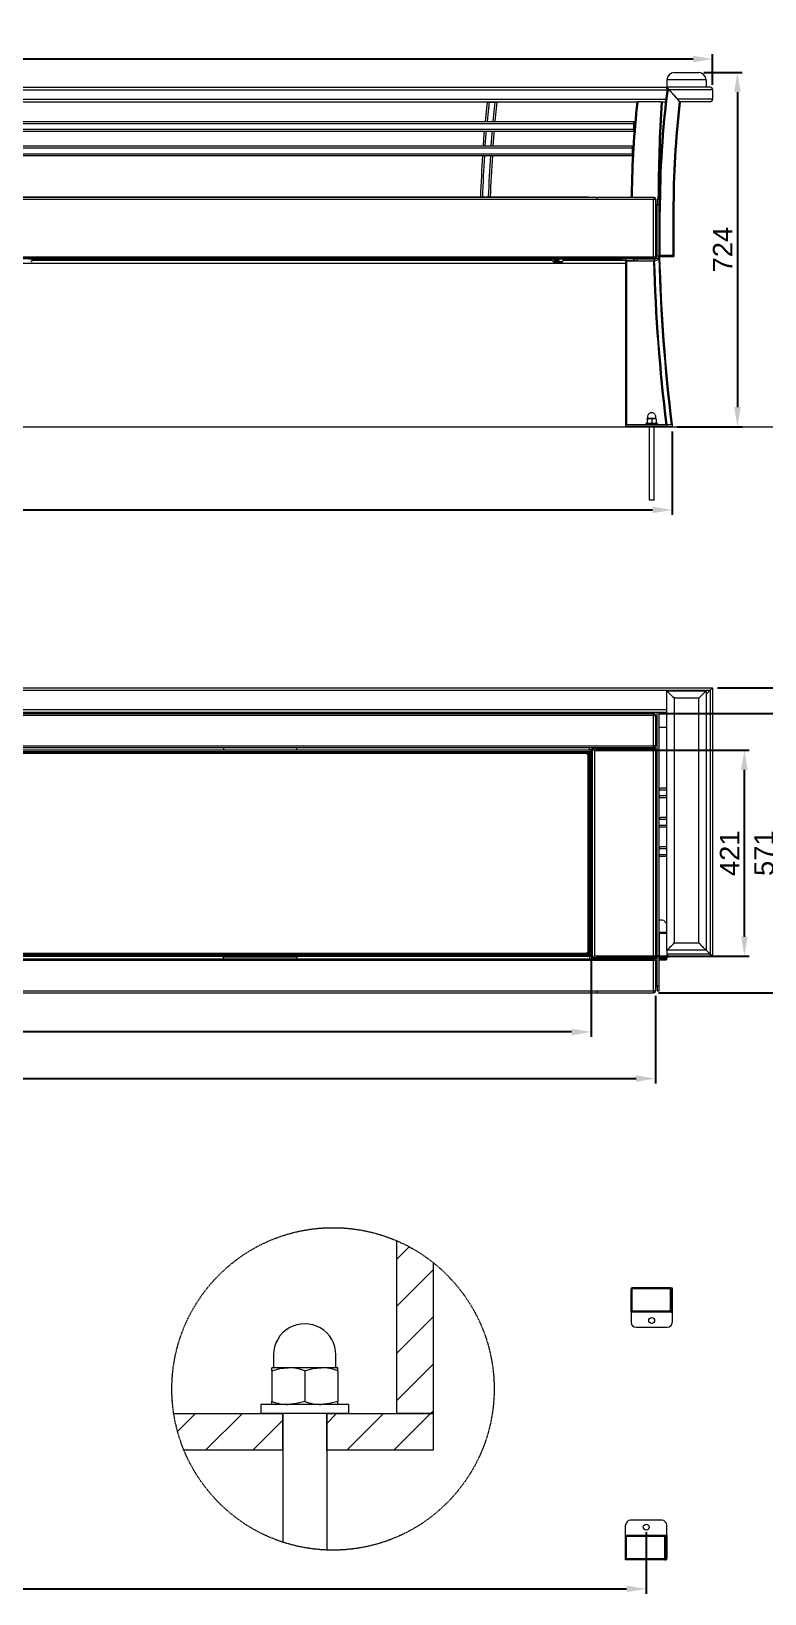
# Model space of a CAD drawing. Header units: millimetres. Extents: x 117 to 4973, y 109 to 3302.
# Drawn here: x 1822 to 3323, y 109 to 3302 of the extents above; entities that cross this region are included whole.
import ezdxf

# ---------------------------------------------------------------- set-up
doc = ezdxf.new("R2010")
doc.units = ezdxf.units.MM
doc.linetypes.add('HIDDEN', pattern=[1.905, 1.27, -0.635])
for name, color, linetype, lineweight in [('ZANO_R', 7, 'Continuous', 0), ('ZANO_R_przerywana', 7, 'HIDDEN', 0), ('ZANO_W', 1, 'Continuous', 0)]:
    doc.layers.add(name, color=color, linetype=linetype, lineweight=lineweight)
doc.styles.get("Standard").update_dxf_attribs({"font": 'ARIALUNI.TTF'})
doc.dimstyles.new('pl i ang', dxfattribs={"dimtxt": 50, "dimasz": 50, "dimexe": 1.25, "dimexo": 0.625, "dimgap": 10, "dimtad": 1, "dimtoh": 1, "dimtxsty": 'Standard', "dimcen": 2.5, "dimclrd": 1, "dimclre": 1, "dimclrt": 1, "dimadec": 0, "dimazin": 0, "dimtfac": 1, "dimtmove": 0, "dimatfit": 3, "dimfxl": 1, "dimarcsym": 1})
pattern_1 = [(45, (-137.83, -413.465), (-67.352, 67.352), []), (45, (-115.38, -413.465), (-67.352, 67.352), []), (45, (-92.93, -413.465), (-67.352, 67.352), []), (45, (-70.48, -413.465), (-67.352, 67.352), [])]
pattern_2 = [(135, (-137.834, -413.465), (-11.22532, -11.22532), [])]

# ---------------------------------------------------------------- blocks, each defined once
blk = doc.blocks.new('*D366')
at = {"layer": 'ZANO_W', "color": 1, "lineweight": -2}
for p, q in [((3197.8, 3218), (3276.8, 3218)), ((3266.8, 3178), (3266.8, 2534.2)), ((3143.4, 2494.2), (3276.8, 2494.2))]:
    blk.add_line(p, q, dxfattribs=at)
at = {"layer": 'ZANO_W', "color": 1}
for points in [[(3273.5, 3178), (3260.1, 3178), (3266.8, 3218)], [(3260.1, 2534.2), (3273.5, 2534.2), (3266.8, 2494.2)]]:
    blk.add_solid(points, dxfattribs=at)
at = {"layer": 'ZANO_W', "color": 1, "insert": (3236.7, 2856.1), "char_height": 40, "attachment_point": 5, "rotation": 90}
blk.add_mtext('724', dxfattribs=at)
blk = doc.blocks.new('*D367')
at = {"layer": 'ZANO_W', "color": 1, "lineweight": -2}
for p, q in [((216, 3193), (216, 3255.8)), ((256, 3245.8), (3176, 3245.8)), ((3216, 3193), (3216, 3255.8))]:
    blk.add_line(p, q, dxfattribs=at)
at = {"layer": 'ZANO_W', "color": 1}
for points in [[(256, 3252.5), (256, 3239.1), (216, 3245.8)], [(3176, 3239.1), (3176, 3252.5), (3216, 3245.8)]]:
    blk.add_solid(points, dxfattribs=at)
at = {"layer": 'ZANO_W', "color": 1, "insert": (1716, 3276.2), "char_height": 40, "attachment_point": 5}
blk.add_mtext('3000', dxfattribs=at)
blk = doc.blocks.new('*D368')
at = {"layer": 'ZANO_W', "color": 1, "lineweight": -2}
for p, q in [((298.5, 2484.2), (298.5, 2314)), ((3133.4, 2484.2), (3133.4, 2314)), ((338.5, 2324), (3093.4, 2324))]:
    blk.add_line(p, q, dxfattribs=at)
at = {"layer": 'ZANO_W', "color": 1}
for points in [[(338.5, 2330.7), (338.5, 2317.3), (298.5, 2324)], [(3093.4, 2317.3), (3093.4, 2330.7), (3133.4, 2324)]]:
    blk.add_solid(points, dxfattribs=at)
at = {"layer": 'ZANO_W', "color": 1, "insert": (1715.9, 2354.4), "char_height": 40, "attachment_point": 5}
blk.add_mtext('2835', dxfattribs=at)
blk = doc.blocks.new('*D372')
at = {"layer": 'ZANO_W', "color": 1, "lineweight": -2}
for p, q in [((332.7, 1331), (332.7, 1151.6)), ((3099.4, 1330.9), (3099.4, 1151.6)), ((372.7, 1161.6), (3059.4, 1161.6))]:
    blk.add_line(p, q, dxfattribs=at)
at = {"layer": 'ZANO_W', "color": 1}
for points in [[(372.7, 1168.3), (372.7, 1155), (332.7, 1161.6)], [(3059.4, 1155), (3059.4, 1168.3), (3099.4, 1161.6)]]:
    blk.add_solid(points, dxfattribs=at)
at = {"layer": 'ZANO_W', "color": 1, "insert": (1716, 1192.1), "char_height": 40, "attachment_point": 5}
blk.add_mtext('2767', dxfattribs=at)
blk = doc.blocks.new('*D373')
at = {"layer": 'ZANO_W', "color": 1, "lineweight": -2}
for p, q in [((3105.4, 1907.7), (3362.1, 1907.7)), ((3352.1, 1377), (3352.1, 1867.7)), ((3105.4, 1337), (3362.1, 1337))]:
    blk.add_line(p, q, dxfattribs=at)
at = {"layer": 'ZANO_W', "color": 1}
for points in [[(3358.7, 1867.7), (3345.4, 1867.7), (3352.1, 1907.7)], [(3345.4, 1377), (3358.7, 1377), (3352.1, 1337)]]:
    blk.add_solid(points, dxfattribs=at)
at = {"layer": 'ZANO_W', "color": 1, "insert": (3321.6, 1622.4), "char_height": 40, "attachment_point": 5, "rotation": 90}
blk.add_mtext('571', dxfattribs=at)
blk = doc.blocks.new('*D375')
at = {"layer": 'ZANO_W', "color": 1, "lineweight": -2}
for p, q in [((3225.9, 1960.6), (3432.5, 1960.6)), ((3422.5, 1377), (3422.5, 1920.6)), ((3105.4, 1337), (3432.5, 1337))]:
    blk.add_line(p, q, dxfattribs=at)
at = {"layer": 'ZANO_W', "color": 1}
for points in [[(3429.2, 1920.6), (3415.9, 1920.6), (3422.5, 1960.6)], [(3415.9, 1377), (3429.2, 1377), (3422.5, 1337)]]:
    blk.add_solid(points, dxfattribs=at)
at = {"layer": 'ZANO_W', "color": 1, "insert": (3392.1, 1648.8), "char_height": 40, "attachment_point": 5, "rotation": 90}
blk.add_mtext('624', dxfattribs=at)
blk = doc.blocks.new('*D376')
at = {"layer": 'ZANO_W', "color": 1, "lineweight": -2}
for p, q in [((466.7, 1401.7), (466.7, 1246.9)), ((2967.7, 1401.7), (2967.7, 1246.9)), ((2927.7, 1256.9), (506.7, 1256.9))]:
    blk.add_line(p, q, dxfattribs=at)
at = {"layer": 'ZANO_W', "color": 1}
for points in [[(506.7, 1263.5), (506.7, 1250.2), (466.7, 1256.9)], [(2927.7, 1250.2), (2927.7, 1263.5), (2967.7, 1256.9)]]:
    blk.add_solid(points, dxfattribs=at)
at = {"layer": 'ZANO_W', "color": 1, "insert": (1717.2, 1287.3), "char_height": 40, "attachment_point": 5}
blk.add_mtext('2501', dxfattribs=at)
blk = doc.blocks.new('*D377')
at = {"layer": 'ZANO_W', "color": 1, "lineweight": -2}
for p, q in [((2977.7, 1832.7), (3291, 1832.7)), ((3281, 1451.7), (3281, 1792.7)), ((2977.7, 1411.7), (3291, 1411.7))]:
    blk.add_line(p, q, dxfattribs=at)
at = {"layer": 'ZANO_W', "color": 1}
for points in [[(3287.7, 1792.7), (3274.3, 1792.7), (3281, 1832.7)], [(3274.3, 1451.7), (3287.7, 1451.7), (3281, 1411.7)]]:
    blk.add_solid(points, dxfattribs=at)
at = {"layer": 'ZANO_W', "color": 1, "insert": (3250.9, 1622.2), "char_height": 40, "attachment_point": 5, "rotation": 90}
blk.add_mtext('421', dxfattribs=at)
blk = doc.blocks.new('*D379')
at = {"layer": 'ZANO_W', "color": 1, "lineweight": -2}
for p, q in [((351.8, 234.8), (351.8, 108.6)), ((3080.2, 234.8), (3080.2, 108.6)), ((391.8, 118.6), (3040.2, 118.6))]:
    blk.add_line(p, q, dxfattribs=at)
at = {"layer": 'ZANO_W', "color": 1}
for points in [[(391.8, 125.3), (391.8, 111.9), (351.8, 118.6)], [(3040.2, 111.9), (3040.2, 125.3), (3080.2, 118.6)]]:
    blk.add_solid(points, dxfattribs=at)
at = {"layer": 'ZANO_W', "color": 1, "insert": (1716, 149), "char_height": 40, "attachment_point": 5}
blk.add_mtext('2728', dxfattribs=at)

msp = doc.modelspace()

# ---------------------------------------------------------------- hatches: boundary and pattern name
at = {"layer": 'ZANO_R'}
h = msp.add_hatch(dxfattribs=at)
h.set_pattern_fill('ANSI31', color=256, scale=5, angle=90, style=0)
h.set_pattern_definition(pattern_2)
h.paths.add_polyline_path([(3051.4, 684.2), (3051.4, 730.2), (3049.4, 730.2), (3049.4, 684.2)], flags=0)
h = msp.add_hatch(dxfattribs=at)
h.set_pattern_fill('DIN 201 stal i żeliwo stalowe', color=256, scale=5, style=0, pattern_type=2)
h.set_pattern_definition(pattern_1)
h.paths.add_polyline_path([(3129.8, 732.2), (3129.8, 734.2), (3051.4, 734.2), (3051.4, 732.2)], flags=0)
h = msp.add_hatch(dxfattribs=at)
h.set_pattern_fill('ANSI31', color=256, scale=5, angle=90, style=0)
h.set_pattern_definition(pattern_2)
h.paths.add_polyline_path([(3131.8, 684.2), (3131.8, 730.2), (3129.8, 730.2), (3129.8, 684.2)], flags=0)
h = msp.add_hatch(dxfattribs=at)
h.set_pattern_fill('DIN 201 stal i żeliwo stalowe', color=256, scale=5, style=0, pattern_type=2)
h.set_pattern_definition(pattern_1)
h.paths.add_polyline_path([(3129.8, 684.2), (3129.8, 686.2), (3051.4, 686.2), (3051.4, 684.2)], flags=0)
h = msp.add_hatch(dxfattribs=at)
h.set_pattern_fill('ANSI31', color=256, scale=5, angle=90, style=0)
h.set_pattern_definition(pattern_2)
h.paths.add_polyline_path([(3040.2, 177.8), (3040.2, 223.8), (3038.2, 223.8), (3038.2, 177.8)], flags=0)
h = msp.add_hatch(dxfattribs=at)
h.set_pattern_fill('DIN 201 stal i żeliwo stalowe', color=256, scale=5, style=0, pattern_type=2)
h.set_pattern_definition(pattern_1)
h.paths.add_polyline_path([(3118.6, 227.8), (3040.2, 227.8), (3040.2, 225.8), (3118.6, 225.8)], flags=0)
h = msp.add_hatch(dxfattribs=at)
h.set_pattern_fill('ANSI31', color=256, scale=5, angle=90, style=0)
h.set_pattern_definition(pattern_2)
h.paths.add_polyline_path([(3120.7, 181.8), (3120.7, 227.8), (3118.6, 227.8), (3118.6, 181.8)], flags=0)
h = msp.add_hatch(dxfattribs=at)
h.set_pattern_fill('DIN 201 stal i żeliwo stalowe', color=256, scale=5, style=0, pattern_type=2)
h.set_pattern_definition(pattern_1)
h.paths.add_polyline_path([(3118.6, 179.8), (3040.2, 179.8), (3040.2, 177.8), (3118.6, 177.8)], flags=0)

# ---------------------------------------------------------------- linework, layer by layer
for p, q in [((3122.7, 3203), (3122.7, 3188.2)), ((3202.7, 3203), (3122.7, 3203)), ((3122.7, 3203), (3122.7, 3188.2)), ((3202.7, 3203), (3122.7, 3203)), ((3137.7, 3218), (3187.7, 3218)), ((3137.7, 3218), (3187.7, 3218)), ((3202.7, 3203), (3202.7, 3188.2)), ((3202.7, 3203), (3202.7, 3188.2)), ((309.3, 3188.2), (3122.7, 3188.2)), ((309.5, 3183), (3122.5, 3183)), ((311.9, 3163.4), (3120.1, 3163.4)), ((3122.7, 3184.7), (3122.7, 3188.2)), ((3210.8, 3188.2), (3122.7, 3188.2)), ((3124.8, 3185.5), (3122.8, 3185.8)), ((3124.8, 3185.8), (3147.8, 3159.8)), ((3216, 3183), (3127.3, 3183)), ((3127.3, 3183), (3144.7, 3163.4)), ((3216, 3163.4), (3144.7, 3163.4)), ((3216, 3183), (3216, 3163.4)), ((369.2, 3158.2), (3060.8, 3158.2)), ((2759.5, 3157.8), (2771.6, 3157.8)), ((3060.9, 3158.4), (3062.9, 3158.4)), ((3110.6, 3158.2), (3062.8, 3158.2)), ((3110.6, 3158.4), (3112.6, 3158.4)), ((3112.6, 3158.2), (3112.6, 3158.4)), ((3112.6, 3158.2), (3119.5, 3158.2)), ((3147.7, 3158), (3147.8, 3159.8)), ((3149.7, 3158), (3147.7, 3158.2)), ((3147.7, 3158.2), (3147.7, 3158.2)), ((3148.3, 3158.2), (3149.3, 3158.2)), ((3210.8, 3158.2), (3149.3, 3158.2)), ((376.8, 3118.2), (3054.8, 3118.2)), ((376.8, 3114.2), (3054.8, 3114.2)), ((376.8, 3102.2), (3054.8, 3102.2)), ((377.3, 3098.2), (3054.8, 3098.2)), ((3054.8, 3114.2), (3054.8, 3118.2)), ((3054.8, 3102.2), (3054.8, 3114.2)), ((3054.8, 3098.2), (3054.8, 3102.2)), ((380, 3068.2), (3052, 3068.2)), ((3052, 3064.2), (3052, 3068.2)), ((380, 3064.2), (3052, 3064.2)), ((380, 3052.2), (3052, 3052.2)), ((380.6, 3048.2), (3052, 3048.2)), ((3052, 3052.2), (3052, 3064.2)), ((3052, 3048.5), (3052, 3052.2)), ((452.7, 2963.2), (2979.4, 2963.2)), ((2979.4, 2958.8), (452.7, 2958.8)), ((476.6, 2964), (2957.8, 2964)), ((2958.1, 2963.2), (2957.8, 2964)), ((2957.8, 2964), (2961.2, 2964)), ((2961.2, 2964), (2962, 2963.2)), ((2974.7, 2963.2), (3095.4, 2963.2)), ((2979.4, 2963.2), (2979.4, 2958.8)), ((2979.4, 2963.2), (3095.4, 2963.2)), ((3095.4, 2958.8), (2979.4, 2958.8)), ((3049.4, 2968.2), (3049.4, 2963.2)), ((3051.4, 2968.1), (3051.4, 2963.2)), ((3095.4, 2963.2), (3095.4, 2958.8)), ((3095.4, 2841.6), (3095.4, 2958.8)), ((3099.4, 2959.2), (3099.4, 2923.3)), ((3099.4, 2959.2), (3099.4, 2841.9)), ((3099.4, 2959.2), (3099.4, 2959.2)), ((3106.4, 2959.2), (3102.4, 2959.2)), ((3102.4, 2959.2), (3102.4, 2948.4)), ((3102.4, 2948.4), (3106.4, 2948.4)), ((3102.4, 2842.7), (3102.4, 2948.4)), ((3106.4, 2948.4), (3106.4, 2959.2)), ((3106.4, 2842.7), (3106.4, 2948.4)), ((3099.4, 2923.3), (3099.4, 2923.3)), ((3106.9, 2933.2), (3106.4, 2933.2)), ((3106.9, 2843.9), (3106.9, 2933.9)), ((3108.9, 2933.9), (3106.9, 2933.9)), ((3108.9, 2843.9), (3108.9, 2933.9)), ((3136.9, 2933.9), (3134.9, 2933.9)), ((3134.9, 2933.9), (3134.9, 2844.2)), ((3134.9, 2933.9), (3134.9, 2843.9)), ((3136.9, 2933.9), (3136.9, 2843.9)), ((3106.4, 2842.7), (3102.4, 2842.7)), ((3106.4, 2844.7), (3106.9, 2844.7)), ((3106.6, 2844.2), (3106.6, 2842.2)), ((3106.6, 2844.2), (3106.9, 2844.2)), ((3106.9, 2843.9), (3107.7, 2843.9)), ((3107.7, 2844.2), (3108.9, 2844.2)), ((3134.9, 2843.9), (3108.9, 2843.9)), ((3111.8, 2844.2), (3111.8, 2842.2)), ((3111.8, 2844.2), (3131.4, 2844.2)), ((3131.4, 2844.2), (3131.4, 2842.2)), ((3134.9, 2844.2), (3135.5, 2844.2)), ((3135.5, 2843.9), (3136.9, 2843.9)), ((3136.6, 2843.9), (3136.6, 2842.2)), ((336.7, 2841.6), (3095.4, 2841.6)), ((3095.4, 2837.9), (336.7, 2837.9)), ((391.8, 2828.2), (3038.2, 2828.2)), ((3038.2, 2837.2), (393.8, 2837.2)), ((1822.3, 2831.3), (1827.3, 2836.3)), ((1825.5, 2834.6), (2887.1, 2834.6)), ((1827.3, 2836.3), (1827.3, 2837.2)), ((1827.3, 2836.9), (2885.3, 2836.9)), ((2060.3, 2836.9), (2035.3, 2836.9)), ((2035.3, 2836.9), (2060.3, 2836.9)), ((2035.3, 2836.9), (2035.3, 2836.9)), ((2060.3, 2836.9), (2060.3, 2836.9)), ((2410.3, 2836.9), (2385.3, 2836.9)), ((2385.3, 2836.9), (2410.3, 2836.9)), ((2385.3, 2836.9), (2385.3, 2836.9)), ((2410.3, 2836.9), (2410.3, 2836.9)), ((2760.3, 2836.9), (2735.3, 2836.9)), ((2735.3, 2836.9), (2760.3, 2836.9)), ((2735.3, 2836.9), (2735.3, 2836.9)), ((2760.3, 2836.9), (2760.3, 2836.9)), ((2885.3, 2837.2), (2885.3, 2836.3)), ((2885.3, 2836.3), (2890.3, 2831.3)), ((2890.8, 2837.2), (2890.8, 2835.6)), ((2902.8, 2835.6), (2890.8, 2835.6)), ((2891.5, 2835.6), (2891.5, 2835.3)), ((2891.5, 2835.3), (2896.8, 2835.3)), ((2896.8, 2832.3), (2894.5, 2832.3)), ((2896.8, 2835.3), (2902, 2835.3)), ((2899, 2832.3), (2896.8, 2832.3)), ((2902, 2835.3), (2902, 2835.6)), ((2902.8, 2835.6), (2902.8, 2837.2)), ((2908.3, 2831.3), (2913.3, 2836.3)), ((2911.5, 2834.6), (3038.2, 2834.6)), ((2913.3, 2836.3), (2913.3, 2837.2)), ((2913.3, 2836.9), (3030.1, 2836.9)), ((3030.1, 2837), (3030.1, 2837.2)), ((3030.1, 2837), (3030.1, 2837)), ((3030.1, 2836.9), (3030.1, 2837)), ((3038.2, 2837.2), (3038.2, 2833.2)), ((3039.2, 2837.2), (3038.2, 2837.2)), ((3038.2, 2833.2), (3040.2, 2833.2)), ((3038.2, 2833.2), (3038.2, 2498.2)), ((3039.2, 2833.2), (3039.2, 2837.2)), ((3054.4, 2837.2), (3039.2, 2837.2)), ((3054.4, 2833.2), (3039.2, 2833.2)), ((3040.2, 2833.2), (3040.2, 2498.2)), ((3040.2, 2833.2), (3054.4, 2833.2)), ((3054.4, 2837.2), (3054.4, 2833.2)), ((3056.4, 2837.2), (3054.4, 2837.2)), ((3054.4, 2833.2), (3056.4, 2833.2)), ((3056.4, 2837.2), (3056.4, 2833.2)), ((3061.4, 2837.2), (3056.4, 2837.2)), ((3056.4, 2833.2), (3061.4, 2833.2)), ((3061.4, 2833.2), (3061.4, 2837.2)), ((3061.4, 2837.2), (3096.9, 2837.2)), ((3061.4, 2833.2), (3096.9, 2833.2)), ((3078.3, 2837.9), (3078.3, 2837.2)), ((3078.3, 2837.2), (3078.3, 2837.9)), ((3095.4, 2837.9), (3095.4, 2841.6)), ((3096.9, 2833.2), (3096.9, 2837.2)), ((3098.9, 2840), (3098.9, 2837.4)), ((3101.4, 2839.5), (3104.7, 2837.3)), ((3106.6, 2842.2), (3111.8, 2842.2)), ((3111.8, 2842.2), (3131.4, 2842.2)), ((3131.4, 2842.2), (3136.6, 2842.2)), ((3122.2, 2498.2), (3038.2, 2498.2)), ((3038.2, 2498.2), (3038.2, 2494.2)), ((3040.2, 2498.2), (3038.2, 2498.2)), ((3122.2, 2494.2), (3038.2, 2494.2)), ((3040.2, 2498.2), (3120.2, 2498.2)), ((3095.4, 2498.2), (3105.4, 2498.2)), ((3122.2, 2498.4), (3120.2, 2498.2)), ((3122.2, 2498.2), (3123.4, 2498.2)), ((3122.2, 2498.2), (3122.2, 2494.2)), ((3122.2, 2494.2), (3123.4, 2494.2)), ((3123.4, 2498.2), (3123.4, 2494.2)), ((3133.4, 2498.2), (3123.4, 2498.2)), ((3133.4, 2494.2), (3123.4, 2494.2)), ((3133.4, 2498.4), (3131.4, 2498.2)), ((3133.4, 2498.2), (3133.4, 2494.2)), ((216, 1960.7), (3216, 1960.7)), ((221.2, 1955.5), (3210.8, 1955.5)), ((3122.7, 1954), (3202.7, 1954)), ((3122.7, 1424), (3122.7, 1954)), ((3122.7, 1954), (3202.7, 1954)), ((3210.8, 1955.5), (3202.7, 1947.5)), ((3202.7, 1954), (3202.7, 1424)), ((3210.8, 1955.5), (3210.8, 1415.9)), ((3216, 1960.7), (3216, 1410.7)), ((3137.7, 1939), (3137.7, 1439)), ((3187.7, 1939), (3137.7, 1939)), ((3137.7, 1939), (3137.7, 1439)), ((3187.7, 1939), (3137.7, 1939)), ((3187.7, 1439), (3187.7, 1939)), ((3187.7, 1439), (3187.7, 1939)), ((309.3, 1915.9), (3122.7, 1915.9)), ((309.3, 1910.7), (3122.7, 1910.7)), ((336.7, 1907.7), (3095.4, 1907.7)), ((3095.4, 1903.7), (336.7, 1903.7)), ((3049.4, 1910.7), (3049.4, 1907.7)), ((3056.4, 1910.7), (3056.4, 1907.7)), ((3095.4, 1907.7), (3095.4, 1903.7)), ((3095.4, 1841.7), (3095.4, 1903.7)), ((3095.4, 1903.7), (3099.4, 1903.7)), ((3096.9, 1907.4), (3096.9, 1910.7)), ((3099.4, 1903.7), (3099.4, 1841.7)), ((3102.4, 1350.9), (3102.4, 1910.7)), ((3106.4, 1350.9), (3106.4, 1910.7)), ((3106.4, 1879.7), (3122.7, 1879.7)), ((336.7, 1841.7), (3095.4, 1841.7)), ((3095.4, 1837.7), (336.7, 1837.7)), ((2967.7, 1832.7), (466.7, 1832.7)), ((2967.7, 1829.7), (466.7, 1829.7)), ((472.1, 1827.3), (2962.3, 1827.3)), ((476.2, 1827.2), (2958.2, 1827.2)), ((2957.8, 1826.2), (476.6, 1826.2)), ((2215.8, 1837.7), (2215.8, 1832.7)), ((2215.8, 1833.7), (2365.8, 1833.7)), ((2336.8, 1833.2), (2336.8, 1832.9)), ((2344.8, 1833.2), (2336.8, 1833.2)), ((2336.8, 1832.9), (2336.8, 1832.7)), ((2344.8, 1832.9), (2336.8, 1832.9)), ((2344.8, 1832.9), (2344.8, 1833.2)), ((2344.8, 1832.7), (2344.8, 1832.9)), ((2365.8, 1832.7), (2365.8, 1837.7)), ((2957.8, 1826.2), (2958.2, 1827.2)), ((2961.2, 1822.8), (2957.8, 1826.2)), ((2958.2, 1827.2), (2962.2, 1827.2)), ((2958.2, 1827.2), (2958.7, 1826.7)), ((2958.5, 1826.7), (2961.7, 1826.7)), ((2961.2, 1822.8), (2962.2, 1823.2)), ((2961.2, 1421.6), (2961.2, 1822.8)), ((2961.7, 1826.7), (2961.7, 1823.5)), ((2961.7, 1823.7), (2962.2, 1823.2)), ((2962.2, 1827.2), (2962.3, 1827.3)), ((2962.2, 1827.2), (2962.2, 1823.2)), ((2962.2, 1823.2), (2962.2, 1421.2)), ((2962.3, 1827.3), (2962.3, 1417.1)), ((2963.9, 1832.7), (2963.9, 1837.7)), ((2968.9, 1833.7), (2963.9, 1833.7)), ((2964.7, 1829.7), (2967.7, 1829.7)), ((2964.7, 1414.7), (2964.7, 1829.7)), ((2967.7, 1829.7), (2967.7, 1832.7)), ((2967.7, 1414.7), (2967.7, 1829.7)), ((2967.7, 1828.1), (2968.9, 1828.1)), ((2968.9, 1837.7), (2968.9, 1828.1)), ((2968.9, 1809.7), (2968.9, 1828.1)), ((2970.7, 1828.1), (2968.9, 1828.1)), ((2970.7, 1408.7), (2970.7, 1835.7)), ((2970.7, 1835.7), (3099.4, 1835.7)), ((3095.4, 1831.7), (2974.7, 1831.7)), ((2974.7, 1831.7), (2974.7, 1412.7)), ((3095.4, 1841.7), (3095.4, 1837.7)), ((3099.4, 1841.7), (3095.4, 1841.7)), ((3098.9, 1837.7), (3095.4, 1837.7)), ((3095.4, 1412.7), (3095.4, 1831.7)), ((3096.9, 1837.7), (3096.9, 1838)), ((3098.9, 1835.7), (3098.9, 1837.7)), ((3099.4, 1835.7), (3099.4, 1408.7)), ((2968.9, 1812.8), (2967.7, 1812.8)), ((2968.9, 1808.8), (2968.9, 1809.7)), ((2970.7, 1809.7), (2968.9, 1809.7)), ((2968.9, 1434.2), (2968.9, 1808.8)), ((2970.7, 1808.8), (2968.9, 1808.8)), ((3122.7, 1751.3), (3106.4, 1751.3)), ((3122.7, 1739.3), (3106.4, 1739.3)), ((3122.7, 1755.3), (3110.4, 1755.3)), ((3122.7, 1735.3), (3110.4, 1735.3)), ((3122.7, 1695.3), (3110.4, 1695.3)), ((3122.7, 1691.3), (3106.4, 1691.3)), ((3122.7, 1679.3), (3106.4, 1679.3)), ((3122.7, 1675.3), (3110.4, 1675.3)), ((3122.7, 1631.3), (3106.4, 1631.3)), ((3122.7, 1635.3), (3110.4, 1635.3)), ((3122.7, 1619.3), (3106.4, 1619.3)), ((3122.7, 1615.3), (3110.4, 1615.3)), ((3112.2, 1485.3), (3106.4, 1485.3)), ((3122.2, 1460.7), (3122.2, 1475.3)), ((3106.4, 1454.3), (3106.6, 1454.3)), ((3106.6, 1455.5), (3106.6, 1415.9)), ((3106.9, 1412.7), (3106.9, 1458.7)), ((3106.9, 1458.7), (3122.7, 1458.7)), ((3108.9, 1458.7), (3108.9, 1460.7)), ((3108.9, 1460.7), (3122.7, 1460.7)), ((3137.7, 1439), (3187.7, 1439)), ((3137.7, 1439), (3187.7, 1439)), ((452.7, 1406.7), (2979.4, 1406.7)), ((466.7, 1414.7), (2967.7, 1414.7)), ((466.7, 1411.7), (2967.7, 1411.7)), ((2961.7, 1414.7), (469.7, 1414.7)), ((2958.1, 1417.1), (473.3, 1417.1)), ((474.7, 1415.7), (2956.7, 1415.7)), ((2958.2, 1417.2), (476.2, 1417.2)), ((476.6, 1418.2), (2957.8, 1418.2)), ((2215.8, 1406.7), (2215.8, 1411.7)), ((2215.8, 1410.7), (2365.8, 1410.7)), ((2336.8, 1411.7), (2336.8, 1411.6)), ((2336.8, 1411.6), (2336.8, 1411.2)), ((2336.8, 1411.6), (2344.8, 1411.6)), ((2336.8, 1411.2), (2344.8, 1411.2)), ((2344.8, 1411.6), (2344.8, 1411.7)), ((2344.8, 1411.2), (2344.8, 1411.6)), ((2344.8, 1411.6), (2344.8, 1411.6)), ((2344.8, 1411.2), (2344.8, 1411.2)), ((2365.8, 1411.7), (2365.8, 1406.7)), ((2956.7, 1415.7), (2960.7, 1419.7)), ((2957.8, 1418.2), (2961.2, 1421.6)), ((2958.2, 1417.2), (2957.8, 1418.2)), ((2960.7, 1419.7), (2960.7, 1419.9)), ((2961.2, 1421.6), (2962.2, 1421.2)), ((2962.2, 1421.2), (2961.7, 1420.7)), ((2961.7, 1420.9), (2961.7, 1414.7)), ((2962.2, 1417.2), (2961.7, 1417.2)), ((2962.3, 1417.1), (2961.7, 1417.1)), ((2962.2, 1421.2), (2962.2, 1417.2)), ((2962.2, 1417.2), (2962.3, 1417.1)), ((2963.9, 1411.7), (2963.9, 1406.7)), ((2968.9, 1410.7), (2963.9, 1410.7)), ((2964.7, 1414.7), (2967.7, 1414.7)), ((2967.7, 1429.8), (2968.9, 1429.8)), ((2968.9, 1416.3), (2967.7, 1416.3)), ((2967.7, 1414.7), (2967.7, 1411.7)), ((2968.9, 1434.2), (2968.9, 1416.3)), ((2970.7, 1434.2), (2968.9, 1434.2)), ((2968.9, 1406.7), (2968.9, 1416.3)), ((2970.7, 1416.3), (2968.9, 1416.3)), ((3099.4, 1408.7), (2970.7, 1408.7)), ((2974.7, 1412.7), (3095.4, 1412.7)), ((2979.4, 1406.7), (2979.4, 1402.7)), ((2979.4, 1406.7), (3095.4, 1406.7)), ((3098.9, 1406.7), (3095.4, 1406.7)), ((3095.4, 1406.7), (3095.4, 1402.7)), ((3096.9, 1406.4), (3096.9, 1406.7)), ((3098.9, 1408.7), (3098.9, 1406.7)), ((3106.4, 1408.3), (3122.2, 1408.3)), ((3106.4, 1406.3), (3120.2, 1406.3)), ((3106.9, 1412.7), (3122.8, 1412.7)), ((3108.9, 1410.7), (3108.9, 1412.7)), ((3108.9, 1410.7), (3124.8, 1410.7)), ((3120.2, 1404.3), (3120.2, 1406.3)), ((3122.2, 1404.3), (3122.2, 1410.7)), ((3122.2, 1410.7), (3122.2, 1408.3)), ((3122.7, 1424), (3122.7, 1415.9)), ((3202.7, 1424), (3122.7, 1424)), ((3202.7, 1424), (3122.7, 1424)), ((3210.8, 1415.9), (3122.7, 1415.9)), ((3122.8, 1412.7), (3122.8, 1414.7)), ((3123.7, 1412.7), (3122.8, 1412.7)), ((3124.8, 1411.6), (3124.8, 1410.7)), ((3124.8, 1410.7), (3127.3, 1410.7)), ((3216, 1410.7), (3127.3, 1410.7)), ((3202.7, 1424), (3210.8, 1415.9)), ((3210.8, 1415.9), (3216, 1410.7)), ((3216, 1410.7), (3210.8, 1415.9)), ((2979.4, 1402.7), (452.7, 1402.7)), ((3095.4, 1402.7), (2979.4, 1402.7)), ((3095.4, 1341), (3095.4, 1402.7)), ((3099.4, 1402.7), (3095.4, 1402.7)), ((3099.4, 1402.7), (3099.4, 1341)), ((3106.4, 1404.3), (3120.2, 1404.3)), ((3122.2, 1404.3), (3120.2, 1404.3)), ((3106.4, 1350.9), (3102.4, 1350.9)), ((3102.4, 1350.9), (3102.4, 1340.9)), ((3106.4, 1340.9), (3106.4, 1350.9)), ((452.7, 1341), (2979.4, 1341)), ((452.7, 1337), (2979.4, 1337)), ((2979.4, 1341), (3095.4, 1341)), ((2979.4, 1341), (2979.4, 1337)), ((2979.4, 1337), (3095.4, 1337)), ((3099.4, 1341), (3095.4, 1341)), ((3095.4, 1341), (3095.4, 1337)), ((3102.4, 1340.9), (3106.4, 1340.9)), ((2569.2, 830.4), (2569.2, 476.8)), ((2569.2, 791.8), (2595.3, 817.9)), ((2569.2, 695.6), (2644.2, 770.6)), ((2644.2, 785.8), (2644.2, 476.8)), ((3049.4, 734.2), (3049.4, 730.2)), ((3049.4, 734.2), (3051.4, 734.2)), ((3049.4, 684.2), (3049.4, 730.2)), ((3051.4, 730.2), (3049.4, 730.2)), ((3051.4, 734.2), (3051.4, 732.2)), ((3129.8, 734.2), (3051.4, 734.2)), ((3129.8, 732.2), (3051.4, 732.2)), ((3051.4, 684.2), (3051.4, 730.2)), ((3129.8, 734.2), (3129.8, 732.2)), ((3129.8, 734.2), (3131.4, 734.2)), ((3129.8, 732.2), (3131.4, 732.2)), ((3129.8, 684.2), (3129.8, 730.2)), ((3131.8, 730.2), (3129.8, 730.2)), ((3131.4, 732.2), (3131.4, 734.2)), ((3131.4, 734.2), (3133.4, 734.2)), ((3131.8, 684.2), (3131.8, 730.2)), ((3131.8, 730.2), (3133.4, 730.2)), ((3133.4, 734.2), (3133.4, 663.2)), ((3133.4, 730.2), (3133.4, 684.2)), ((2569.2, 599.4), (2644.2, 674.4)), ((3051.4, 684.2), (3049.4, 684.2)), ((3049.4, 684.2), (3049.4, 663.2)), ((3051.4, 686.2), (3051.4, 684.2)), ((3129.8, 686.2), (3051.4, 686.2)), ((3129.8, 684.2), (3051.4, 684.2)), ((3129.8, 686.2), (3129.8, 684.2)), ((3131.8, 684.2), (3129.8, 684.2)), ((3131.8, 684.2), (3133.4, 684.2)), ((3059.4, 653.2), (3123.4, 653.2)), ((2317.9, 596.8), (2317.9, 572.4)), ((2445.4, 572.4), (2445.4, 596.8)), ((2569.2, 503.2), (2644.2, 578.2)), ((2314.2, 564.5), (2314.2, 570.5)), ((2347.9, 570.5), (2314.2, 570.5)), ((2314.2, 564.5), (2330.7, 568.9)), ((2314.2, 564.5), (2314.2, 501.6)), ((2330.7, 568.9), (2347.9, 570.5)), ((2415.4, 570.5), (2347.9, 570.5)), ((2381.7, 564.5), (2398.2, 568.9)), ((2381.7, 564.5), (2381.7, 501.6)), ((2398.2, 568.9), (2415.4, 570.5)), ((2449.2, 570.5), (2415.4, 570.5)), ((2449.2, 564.5), (2449.2, 570.5)), ((2449.2, 564.5), (2449.2, 501.6)), ((2291.7, 495.5), (2291.7, 476.8)), ((2471.7, 495.5), (2291.7, 495.5)), ((2314.2, 495.5), (2314.2, 501.6)), ((2365.1, 497.2), (2347.9, 495.5)), ((2381.7, 501.6), (2365.1, 497.2)), ((2432.6, 497.2), (2415.4, 495.5)), ((2449.2, 501.6), (2432.6, 497.2)), ((2449.2, 495.5), (2449.2, 501.6)), ((2471.7, 476.8), (2471.7, 495.5)), ((2639, 476.8), (2644.2, 482)), ((2113.9, 476.9), (2336.7, 476.8)), ((2121.6, 440.5), (2158.1, 476.9)), ((2179.1, 401.8), (2254.2, 476.9)), ((2275.3, 401.8), (2336.7, 463.1)), ((2471.7, 476.8), (2291.7, 476.8)), ((2336.7, 401.8), (2336.7, 476.8)), ((2336.7, 476.8), (2336.7, 214.2)), ((2426.7, 401.8), (2426.7, 476.8)), ((2426.7, 476.8), (2644.2, 476.8)), ((2426.7, 476.8), (2426.7, 198)), ((2426.7, 456.9), (2446.6, 476.8)), ((2467.8, 401.8), (2542.8, 476.8)), ((2564, 401.8), (2639, 476.8)), ((2644.2, 476.8), (2569.2, 476.8)), ((2336.7, 401.8), (2133.4, 401.8)), ((2644.2, 401.8), (2426.7, 401.8)), ((3112.2, 258.8), (3048.2, 258.8)), ((3038.2, 223.8), (3038.2, 248.8)), ((3038.2, 177.8), (3038.2, 223.8)), ((3040.2, 223.8), (3038.2, 223.8)), ((3040.2, 227.8), (3040.2, 225.8)), ((3118.6, 227.8), (3040.2, 227.8)), ((3118.6, 225.8), (3040.2, 225.8)), ((3040.2, 177.8), (3040.2, 223.8)), ((3118.6, 181.8), (3118.6, 227.8)), ((3120.7, 227.8), (3118.6, 227.8)), ((3118.6, 227.8), (3118.6, 225.8)), ((3120.7, 181.8), (3120.7, 227.8)), ((3120.7, 227.8), (3122.2, 227.8)), ((3122.2, 177.8), (3122.2, 248.8)), ((3122.2, 227.8), (3122.2, 181.8)), ((3040.2, 177.8), (3038.2, 177.8)), ((3040.2, 179.8), (3040.2, 177.8)), ((3118.6, 179.8), (3040.2, 179.8)), ((3118.6, 177.8), (3040.2, 177.8)), ((3120.7, 181.8), (3118.6, 181.8)), ((3118.6, 179.8), (3118.6, 177.8)), ((3118.6, 179.8), (3120.2, 179.8)), ((3118.6, 177.8), (3120.2, 177.8)), ((3120.2, 177.8), (3120.2, 179.8)), ((3122.2, 177.8), (3120.2, 177.8)), ((3120.7, 181.8), (3122.2, 181.8))]:
    msp.add_line(p, q, dxfattribs=at)
at = {"layer": 'ZANO_R', "flags": 128}
for points in [[(3122.7, 3188.2), (3122.8, 3188.1), (3123, 3187.8), (3123.3, 3187.5), (3123.8, 3186.9), (3124.4, 3186.3), (3124.8, 3185.8)], [(2751.4, 3118.2), (2752.1, 3125.7), (2755.5, 3157.8)], [(2755.4, 3118.2), (2756.2, 3125.7), (2759.5, 3157.8)], [(2767.5, 3118.2), (2768.2, 3125.7), (2771.6, 3157.8)], [(2771.5, 3118.2), (2772.2, 3125.7), (2775.6, 3157.8)], [(3147.8, 3159.8), (3148.2, 3159.4), (3148.7, 3158.9), (3149, 3158.5), (3149.2, 3158.2), (3149.3, 3158.2)], [(2747.1, 3068.2), (2749.1, 3093.6), (2749.6, 3098.2)], [(2751.1, 3068.2), (2753.2, 3093.6), (2753.6, 3098.2)], [(2763.1, 3068.2), (2765.2, 3093.6), (2765.6, 3098.2)], [(2767.1, 3068.2), (2769.2, 3093.6), (2769.6, 3098.2)], [(2035.3, 2836.9), (2034.4, 2836.9), (2033.6, 2836.9), (2033, 2836.9), (2032.8, 2836.9), (2033, 2836.9), (2033.6, 2836.9), (2034.4, 2836.9), (2035.3, 2836.9)], [(2060.3, 2836.9), (2061.3, 2836.9), (2062.1, 2836.9), (2062.6, 2836.9), (2062.8, 2836.9), (2062.6, 2836.9), (2062.1, 2836.9), (2061.3, 2836.9), (2060.3, 2836.9)], [(2385.3, 2836.9), (2384.4, 2836.9), (2383.6, 2836.9), (2383, 2836.9), (2382.8, 2836.9), (2383, 2836.9), (2383.6, 2836.9), (2384.4, 2836.9), (2385.3, 2836.9)], [(2410.3, 2836.9), (2411.3, 2836.9), (2412.1, 2836.9), (2412.6, 2836.9), (2412.8, 2836.9), (2412.6, 2836.9), (2412.1, 2836.9), (2411.3, 2836.9), (2410.3, 2836.9)], [(2735.3, 2836.9), (2734.4, 2836.9), (2733.6, 2836.9), (2733, 2836.9), (2732.8, 2836.9), (2733, 2836.9), (2733.6, 2836.9), (2734.4, 2836.9), (2735.3, 2836.9)], [(2760.3, 2836.9), (2761.3, 2836.9), (2762.1, 2836.9), (2762.6, 2836.9), (2762.8, 2836.9), (2762.6, 2836.9), (2762.1, 2836.9), (2761.3, 2836.9), (2760.3, 2836.9)], [(2899.3, 2831.4), (2897.5, 2831.4), (2895.8, 2831.4), (2894.2, 2831.4), (2892.8, 2831.4), (2891.7, 2831.4), (2890.9, 2831.4), (2890.4, 2831.3), (2890.3, 2831.3), (2890.6, 2831.3), (2891.2, 2831.3), (2892.2, 2831.3), (2893.5, 2831.3), (2895, 2831.3), (2896.6, 2831.3), (2898.4, 2831.3), (2900.2, 2831.3), (2902, 2831.3), (2903.7, 2831.3), (2905.2, 2831.3), (2906.4, 2831.3), (2907.4, 2831.3), (2908, 2831.3), (2908.3, 2831.3), (2908.2, 2831.3), (2907.8, 2831.4), (2907, 2831.4), (2905.8, 2831.4), (2904.5, 2831.4), (2902.9, 2831.4), (2901.1, 2831.4), (2899.3, 2831.4)], [(2899.3, 2831.4), (2897.6, 2831.4), (2896, 2831.4), (2894.5, 2831.4), (2893.2, 2831.4), (2892.2, 2831.4), (2891.5, 2831.4), (2891.1, 2831.3), (2891.1, 2831.3), (2891.5, 2831.3), (2892.2, 2831.3), (2893.2, 2831.3), (2894.5, 2831.3), (2896, 2831.3), (2897.6, 2831.3), (2899.3, 2831.3), (2901, 2831.3), (2902.7, 2831.3), (2904.2, 2831.3), (2905.5, 2831.3), (2906.5, 2831.3), (2907.2, 2831.3), (2907.5, 2831.3), (2907.5, 2831.3), (2907.2, 2831.4), (2906.5, 2831.4), (2905.5, 2831.4), (2904.2, 2831.4), (2902.7, 2831.4), (2901, 2831.4), (2899.3, 2831.4)], [(3031.1, 2837.2), (3030.9, 2837.1), (3030.1, 2837)], [(3030.1, 2837), (3030.9, 2837), (3031.3, 2837.2)], [(3122.7, 1954), (3122.9, 1953.9), (3123.3, 1953.5), (3123.9, 1952.9), (3124.8, 1952), (3125.8, 1950.9), (3127.1, 1949.6), (3128.6, 1948.1), (3130.2, 1946.5), (3132, 1944.7), (3133.9, 1942.9), (3135.8, 1941), (3137.7, 1939)], [(3122.7, 1954), (3122.8, 1953.9), (3123.2, 1953.5), (3123.9, 1952.9), (3124.7, 1952), (3125.8, 1950.9), (3127.1, 1949.6), (3128.6, 1948.1), (3130.2, 1946.5), (3132, 1944.7), (3133.8, 1942.9), (3135.8, 1941), (3137.7, 1939)], [(3187.7, 1939), (3189.7, 1941), (3191.6, 1942.9), (3193.5, 1944.7), (3195.2, 1946.5), (3196.9, 1948.1), (3198.3, 1949.6), (3199.6, 1950.9), (3200.7, 1952), (3201.6, 1952.9), (3202.2, 1953.5), (3202.6, 1953.9), (3202.7, 1954)], [(3187.7, 1939), (3189.7, 1941), (3191.6, 1942.9), (3193.5, 1944.7), (3195.2, 1946.5), (3196.8, 1948.1), (3198.3, 1949.6), (3199.6, 1950.9), (3200.7, 1952), (3201.6, 1952.9), (3202.2, 1953.5), (3202.6, 1953.9), (3202.7, 1954)], [(3216, 1960.7), (3215.9, 1960.6), (3215.7, 1960.4), (3215.3, 1960), (3214.8, 1959.5), (3214.1, 1958.9), (3213.4, 1958.1), (3212.6, 1957.3), (3211.7, 1956.4), (3210.8, 1955.5)], [(3210.8, 1955.5), (3211.8, 1956.5), (3212.8, 1957.5), (3213.7, 1958.4), (3214.5, 1959.2), (3215.1, 1959.8), (3215.6, 1960.3), (3215.9, 1960.6), (3216, 1960.7)], [(2974.7, 1831.7), (2973.9, 1832.5), (2973.1, 1833.2), (2972.5, 1833.9), (2971.8, 1834.5), (2971.3, 1835), (2971, 1835.4), (2970.8, 1835.6), (2970.7, 1835.7)], [(3099.4, 1835.7), (3099.3, 1835.6), (3099.1, 1835.4), (3098.7, 1835), (3098.2, 1834.5), (3097.6, 1833.9), (3096.9, 1833.2), (3096.2, 1832.5), (3095.4, 1831.7)], [(2967.7, 1814), (2968.3, 1813.7), (2968.9, 1813.2)], [(3106.9, 1457.3), (3106.7, 1456.5), (3106.6, 1455.5)], [(3122.7, 1424), (3122.9, 1424.1), (3123.3, 1424.5), (3123.9, 1425.1), (3124.8, 1426), (3125.8, 1427.1), (3127.1, 1428.4), (3128.6, 1429.9), (3130.2, 1431.5), (3132, 1433.3), (3133.9, 1435.1), (3135.8, 1437), (3137.7, 1439)], [(3122.7, 1424), (3122.8, 1424.1), (3123.2, 1424.5), (3123.9, 1425.1), (3124.7, 1426), (3125.8, 1427.1), (3127.1, 1428.4), (3128.6, 1429.9), (3130.2, 1431.5), (3132, 1433.3), (3133.8, 1435.1), (3135.8, 1437), (3137.7, 1439)], [(3187.7, 1439), (3189.7, 1437), (3191.6, 1435.1), (3193.5, 1433.3), (3195.2, 1431.5), (3196.9, 1429.9), (3198.3, 1428.4), (3199.6, 1427.1), (3200.7, 1426), (3201.6, 1425.1), (3202.2, 1424.5), (3202.6, 1424.1), (3202.7, 1424)], [(3187.7, 1439), (3189.7, 1437), (3191.6, 1435.1), (3193.5, 1433.3), (3195.2, 1431.5), (3196.8, 1429.9), (3198.3, 1428.4), (3199.6, 1427.1), (3200.7, 1426), (3201.6, 1425.1), (3202.2, 1424.5), (3202.6, 1424.1), (3202.7, 1424)], [(2974.7, 1412.7), (2974, 1412), (2973.3, 1411.3), (2972.7, 1410.7), (2972.1, 1410.1), (2971.6, 1409.7), (2971.2, 1409.3), (2970.9, 1409), (2970.7, 1408.8), (2970.7, 1408.7)], [(3099.4, 1408.7), (3099.3, 1408.8), (3099.1, 1409), (3098.8, 1409.3), (3098.4, 1409.7), (3097.9, 1410.1), (3097.4, 1410.7), (3096.7, 1411.3), (3096.1, 1412), (3095.4, 1412.7)], [(3106.6, 1415.9), (3106.7, 1414.9), (3106.9, 1414.1)]]:
    msp.add_lwpolyline(points, dxfattribs=at)
at = {"layer": 'ZANO_R'}
for points in [[(117.1, 2494.2), (4833.5, 2494.2)], [(2644.2, 476.8), (2644.2, 401.8)]]:
    msp.add_lwpolyline(points, dxfattribs=at)
for centre in [(3091.4, 667.2), (3080.2, 244.8)]:
    msp.add_circle(centre, 6, dxfattribs=at)
for centre, radius, start, end in [((3137.7, 3203), 15, 90, 180), ((3137.7, 3203), 15, 90, 180), ((3187.7, 3203), 15, 0, 90), ((3187.7, 3203), 15, 0, 90), ((5104.9, 2933.9), 1998, 172.7572, 180), ((5106.9, 2933.9), 1998, 172.7572, 180), ((3210.8, 3183), 5.2, 0, 90), ((3210.8, 3163.4), 5.2, 270, 0), ((5049.4, 2943.2), 2000.1, 173.8226, 179.2838), ((5049.4, 2943.2), 1998.1, 173.8164, 179.2835), ((5049.4, 2943.2), 1998.1, 173.8229, 179.2835), ((6779.4, 2943.2), 3675.1, 176.6426, 179.7506), ((6779.4, 2943.2), 3675.1, 176.6462, 179.7506), ((6779.4, 2943.2), 3673.1, 176.6443, 179.7504), ((5108.9, 2933.8), 1974, 173.4721, 179.9976), ((5106.9, 2933.9), 1972, 173.4744, 180), ((5108.9, 2933.8), 1972, 173.4721, 179.9976), ((5349.4, 2868.2), 2610, 176.0454, 177.8952), ((5349.4, 2868.2), 2606, 176.0393, 177.8919), ((5349.4, 2868.2), 2594, 176.021, 177.8822), ((5349.4, 2868.2), 2590, 176.0148, 177.8789), ((4757.2, 2933.2), 1650.9, 176.5707, 179.6706), ((2974.7, 2959.2), 4, 90, 92.4886), ((3095.4, 2959.2), 4, 0, 90), ((3096.4, 2971.8), 13, 265.6211, 283.3492), ((1819.8, 2247.3), 589.1, 89.268, 90.1975), ((2889.9, 2564.9), 271.5, 89.8185, 90.9671), ((2894.5, 2835.3), 3, 180, 270), ((2899, 2835.3), 3, 270, 0), ((2905, 2132.4), 704, 89.3226, 90.1819), ((6768.3, 2943.2), 3675.1, 181.7152, 186.9547), ((3096.4, 2854.6), 13, 265.6173, 283.3564), ((3095.4, 2841.9), 4, 270, 0), ((6768.3, 2943.2), 3673.1, 181.7161, 186.9547), ((6779.4, 2943.2), 3675.1, 181.61, 186.9547), ((6779.4, 2943.2), 3675.1, 181.61, 186.9547), ((6779.4, 2943.2), 3673.1, 181.5746, 186.9547), ((3095.4, 1903.7), 4, 0, 90), ((2337.3, 1833.2), 0.5, 90, 180), ((2344.3, 1833.2), 0.5, 0, 90), ((3095.4, 1841.7), 4, 270, 0), ((3110.4, 1751.3), 4, 90, 173.3049), ((3110.4, 1739.3), 4, 186.6951, 270), ((3110.4, 1691.3), 4, 90, 173.3049), ((3110.4, 1679.3), 4, 186.6951, 270), ((3110.4, 1631.3), 4, 90, 173.3049), ((3110.4, 1619.3), 4, 186.6951, 270), ((3112.2, 1475.3), 10, 0, 90), ((3111.8, 1455.5), 5.2, 123.4979, 142.0201), ((2337.3, 1411.2), 0.5, 180, 270), ((2344.3, 1411.2), 0.5, 270, 0), ((3095.4, 1402.7), 4, 0, 90), ((3111.8, 1415.9), 5.2, 217.9799, 236.5021), ((3095.4, 1341), 4, 270, 0), ((2381.7, 596.8), 63.7, 359.9997, 180.0003), ((3059.4, 663.2), 10, 180, 270), ((3123.4, 663.2), 10, 270, 0), ((2316.1, 572.4), 1.88, 270.0029, 359.9902), ((2347.1, 468.2), 102.3, 70.227, 89.5168), ((2414.6, 468.2), 102.3, 70.227, 89.5168), ((2447.3, 572.4), 1.88, 180.0098, 269.9971), ((2348.8, 597.8), 102.3, 250.2279, 269.5163), ((2416.3, 597.8), 102.3, 250.2279, 269.5163), ((3048.2, 248.8), 10, 90, 180), ((3112.2, 248.8), 10, 0, 90)]:
    msp.add_arc(centre, radius, start, end, dxfattribs=at)
msp.add_ellipse((3127.3, 1415.9), major_axis=(0, 5.2), ratio=0.886075, start_param=1.570796, end_param=3.141593, dxfattribs=at)
for points, knots in [([(2755.5, 3157.8), (2755.6, 3157.8), (2755.6, 3157.8), (2756.3, 3157.8), (2757.3, 3157.8), (2758.5, 3157.8), (2759.2, 3157.8), (2759.5, 3157.8)], [0, 0, 0, 0, 0.213009, 0.426024, 0.639612, 0.854474, 1, 1, 1, 1]), ([(2771.6, 3157.8), (2772.1, 3157.8), (2773, 3157.8), (2774.2, 3157.8), (2775.1, 3157.8), (2775.6, 3157.8), (2775.6, 3157.8), (2775.6, 3157.8)], [0, 0, 0, 0, 0.216228, 0.432612, 0.64842, 0.862918, 1, 1, 1, 1]), ([(3101.4, 2839.5), (3101.7, 2840), (3102.3, 2841), (3102.3, 2842.1), (3102.4, 2842.7)], [0, 0, 0, 0, 0.4999943, 1, 1, 1, 1]), ([(3104.7, 2837.3), (3105.2, 2838.1), (3106.2, 2839.8), (3106.3, 2841.7), (3106.4, 2842.7)], [0, 0, 0, 0, 0.500004, 1, 1, 1, 1]), ([(3030.1, 2836.9), (3030.6, 2836.9), (3031.2, 2836.9), (3031.6, 2837.2), (3031.6, 2837.2)], [0, 0, 0, 0, 0.998059, 1, 1, 1, 1]), ([(3096.9, 2837.2), (3097.6, 2837.2), (3098.9, 2837.4), (3100.5, 2838.3), (3101.1, 2839.2), (3101.4, 2839.5)], [0, 0, 0, 0, 0.39369, 0.740134, 1, 1, 1, 1]), ([(3096.9, 2833.2), (3097.9, 2833.3), (3100.1, 2833.5), (3102.8, 2835), (3104.1, 2836.6), (3104.7, 2837.3)], [0, 0, 0, 0, 0.347521, 0.695132, 1, 1, 1, 1]), ([(2964.7, 1829.7), (2964.6, 1829.5), (2964.5, 1829.1), (2963.9, 1828.4), (2963.1, 1827.9), (2962.5, 1827.5), (2962.3, 1827.3)], [0, 0, 0, 0, 0.274314, 0.529273, 0.784194, 1, 1, 1, 1]), ([(2964.7, 1828.8), (2964.3, 1828.6), (2963.5, 1828.2), (2962.7, 1827.6), (2962.3, 1827.3)], [0, 0, 0, 0, 0.434167, 1, 1, 1, 1]), ([(2964.7, 1414.7), (2964.6, 1414.9), (2964.5, 1415.4), (2963.9, 1416), (2963.1, 1416.6), (2962.5, 1416.9), (2962.3, 1417.1)], [0, 0, 0, 0, 0.274314, 0.529273, 0.784194, 1, 1, 1, 1]), ([(2964.7, 1415.6), (2964.3, 1415.8), (2963.5, 1416.2), (2962.7, 1416.8), (2962.3, 1417.1)], [0, 0, 0, 0, 0.434167, 1, 1, 1, 1]), ([(3099.4, 1349.9), (3099.8, 1349.9), (3100.6, 1349.8), (3101.1, 1349.7), (3101.4, 1349.7)], [0, 0, 0, 0, 0.49259, 1, 1, 1, 1]), ([(3101.4, 1349.7), (3101.7, 1349.6), (3102.3, 1349.5), (3102.3, 1349.4), (3102.4, 1349.3)], [0, 0, 0, 0, 0.4999943, 1, 1, 1, 1])]:
    msp.add_open_spline(points, degree=3, knots=knots, dxfattribs=at)
at = {"layer": 'ZANO_R_przerywana'}
for p, q in [((3079.4, 2500.7), (3079.4, 2498.2)), ((3103.4, 2500.7), (3079.4, 2500.7)), ((3082.4, 2509.9), (3082.4, 2510.7)), ((3086.9, 2510.7), (3082.4, 2510.7)), ((3082.4, 2509.9), (3082.4, 2501.5)), ((3082.4, 2500.7), (3082.4, 2501.5)), ((3082.9, 2514.2), (3082.9, 2510.9)), ((3086.4, 2494.2), (3086.4, 2344.2)), ((3095.9, 2510.7), (3086.9, 2510.7)), ((3091.4, 2509.9), (3091.4, 2501.5)), ((3100.4, 2510.7), (3095.9, 2510.7)), ((3096.4, 2344.2), (3096.4, 2494.2)), ((3099.9, 2510.9), (3099.9, 2514.2)), ((3100.4, 2509.9), (3100.4, 2510.7)), ((3100.4, 2509.9), (3100.4, 2501.5)), ((3100.4, 2500.7), (3100.4, 2501.5)), ((3096.4, 2344.2), (3086.4, 2344.2))]:
    msp.add_line(p, q, dxfattribs=at)
for points in [[(3079.4, 2498.2), (3103.4, 2498.2)], [(3086.4, 2494.2), (3096.4, 2494.2)], [(3103.4, 2500.7), (3103.4, 2498.2)]]:
    msp.add_lwpolyline(points, dxfattribs=at)
at = {"layer": 'ZANO_R_przerywana', "flags": 128}
for points in [[(3082.4, 2509.9), (3084.6, 2510.4), (3086.9, 2510.7)], [(3091.4, 2501.5), (3089.2, 2500.9), (3086.9, 2500.7)], [(3091.4, 2509.9), (3093.6, 2510.4), (3095.9, 2510.7)], [(3100.4, 2501.5), (3098.2, 2500.9), (3095.9, 2500.7)]]:
    msp.add_lwpolyline(points, dxfattribs=at)
at = {"layer": 'ZANO_R_przerywana', "color": 1}
msp.add_circle((2439.6, 527.3), 329.6, dxfattribs=at)
at = {"layer": 'ZANO_R_przerywana'}
for centre, radius, start, end in [((3087, 2514.3), 13.6, 250.2279, 269.5164), ((3082.6, 2510.9), 0.25, 270, 0), ((3091.4, 2514.2), 8.5, 0, 180), ((3086.8, 2497), 13.6, 70.2269, 89.5167), ((3096, 2514.3), 13.6, 250.2279, 269.5164), ((3095.8, 2497), 13.6, 70.2269, 89.5167), ((3100.1, 2510.9), 0.25, 180, 270)]:
    msp.add_arc(centre, radius, start, end, dxfattribs=at)

# ---------------------------------------------------------------- dimensions: what is measured, and where the dimension line sits
at = {"layer": 'ZANO_W'}
for base, p1, p2, picture, middle in [((3216, 3245.8), (216, 3183), (3216, 3183), '*D367', (1716, 3276.2)), ((3133.4, 2324), (298.5, 2494.2), (3133.4, 2494.2), '*D368', (1715.9, 2354.4)), ((466.7, 1256.9), (2967.7, 1411.7), (466.7, 1411.7), '*D376', (1717.2, 1287.3)), ((3099.4, 1161.6), (332.7, 1341), (3099.4, 1340.9), '*D372', (1716, 1192.1)), ((3080.2, 118.6), (351.8, 244.8), (3080.2, 244.8), '*D379', (1716, 149))]:
    dim = msp.add_linear_dim(base=base, p1=p1, p2=p2, dimstyle='pl i ang', override={"dimtxt": 40, "dimasz": 40, "dimexe": 10, "dimexo": 10, "dimtoh": 0, "dimdec": 0, "dimtdec": 0, "dimtmove": 1}, dxfattribs=at)
    dim.commit()
    dim.dimension.update_dxf_attribs({"geometry": picture, "text_midpoint": middle})
for base, p1, p2, picture, middle in [((3266.8, 2494.2), (3187.8, 3218), (3133.4, 2494.2), '*D366', (3236.7, 2856.1)), ((3422.5, 1960.6), (3095.4, 1337), (3215.9, 1960.6), '*D375', (3392.1, 1648.8)), ((3352.1, 1907.7), (3095.4, 1337), (3095.4, 1907.7), '*D373', (3321.6, 1622.4)), ((3281, 1832.7), (2967.7, 1411.7), (2967.7, 1832.7), '*D377', (3250.9, 1622.2))]:
    dim = msp.add_linear_dim(base=base, p1=p1, p2=p2, angle=90, dimstyle='pl i ang', override={"dimtxt": 40, "dimasz": 40, "dimexe": 10, "dimexo": 10, "dimtoh": 0, "dimdec": 0, "dimtdec": 0, "dimtmove": 1}, dxfattribs=at)
    dim.commit()
    dim.dimension.update_dxf_attribs({"geometry": picture, "text_midpoint": middle})

doc.saveas('drawing.dxf')
